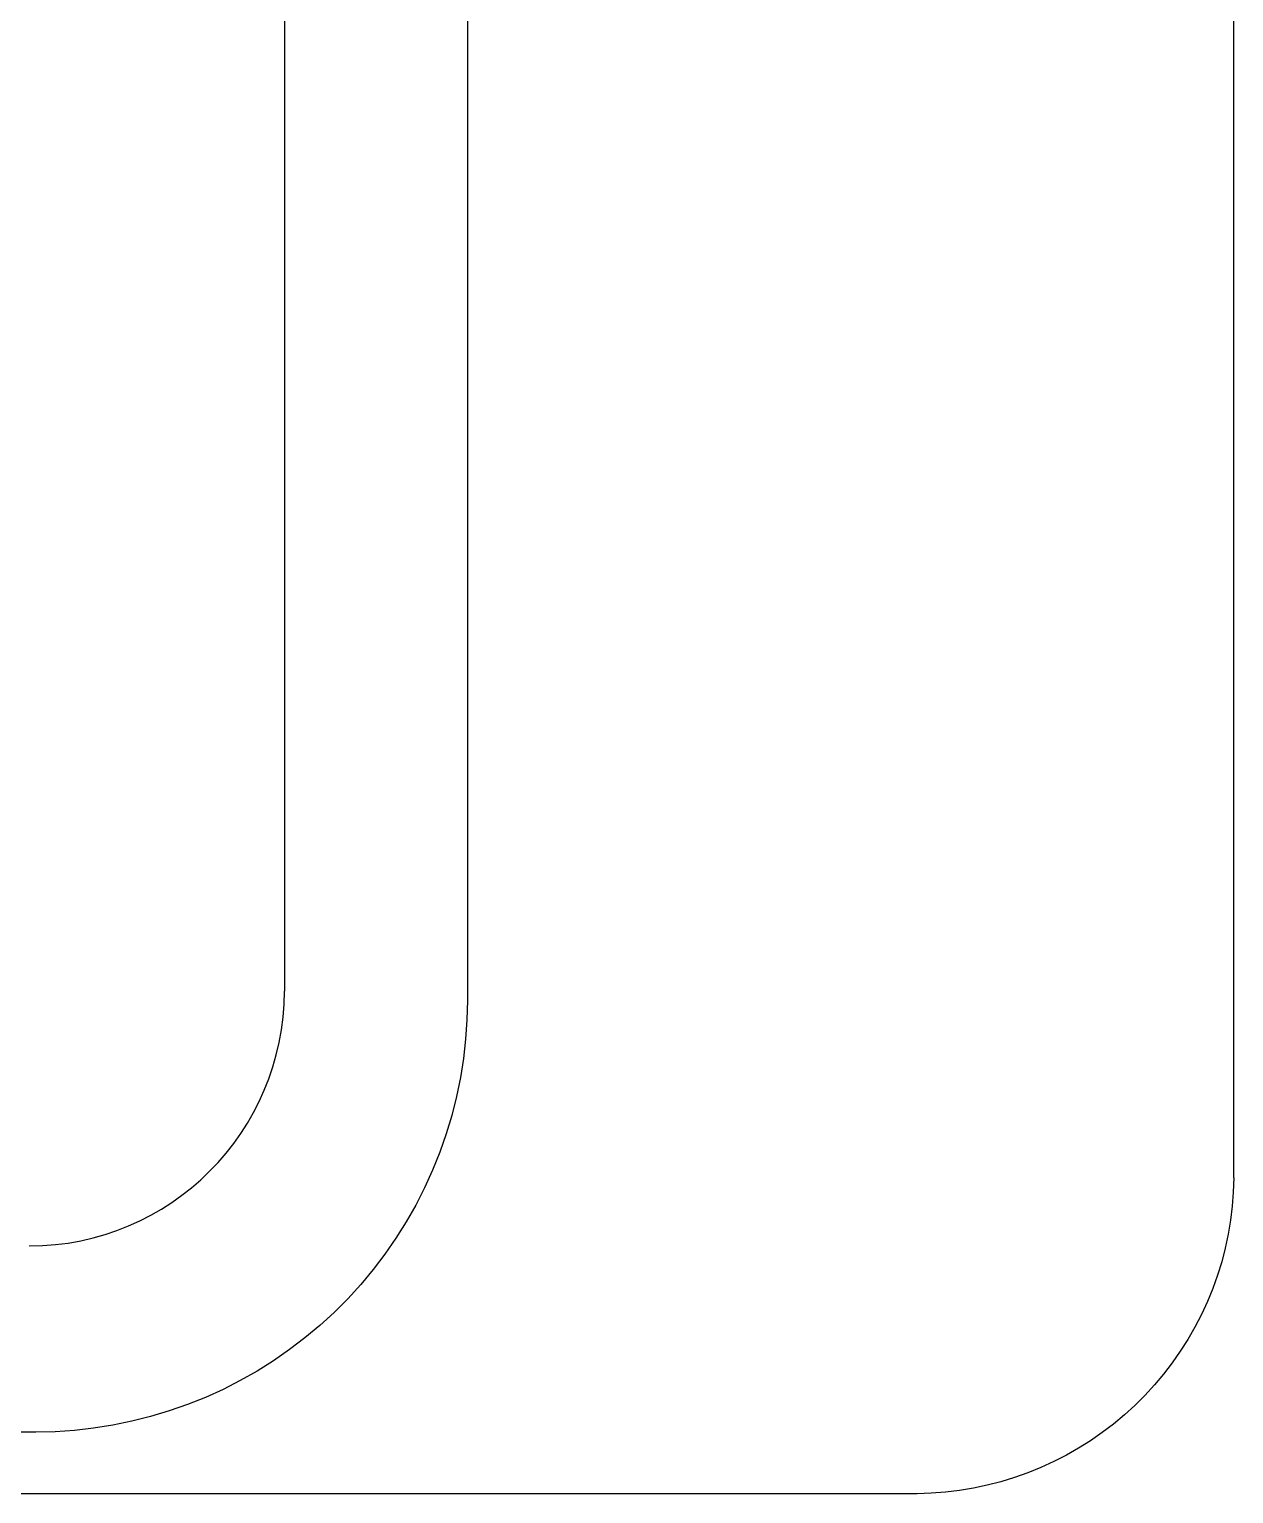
# Model space of a CAD drawing. Extents: x 0 to 226, y 0 to 690.
# Drawn here: x 186.1 to 204.98, y 521.3 to 544.28 of the extents above; entities that cross this region are included whole.
import ezdxf

# ---------------------------------------------------------------- set-up
doc = ezdxf.new("R2010")
doc.units = 0
doc.layers.add('-15N-THT. THIẾT BỊ ĐÓNG MỞ', color=40, linetype='CONTINUOUS')

# ---------------------------------------------------------------- blocks, each defined once
blk = doc.blocks.new('06 - N - SC VSD ATV630D30~D45N4')
at = {"layer": '-15N-THT. THIẾT BỊ ĐÓNG MỞ'}
for p, q in [((91.98, 181.608), (91.98, 301.591)), ((77.09, 296.641), (77.09, 184.541)), ((79.961, 296.791), (79.961, 184.391)), ((77.09, 184.541), (77.09, 184.541)), ((79.961, 184.391), (79.954, 184.087)), ((79.961, 184.391), (79.961, 184.391)), ((79.954, 184.087), (79.933, 183.784)), ((79.933, 183.784), (79.899, 183.482)), ((79.899, 183.482), (79.852, 183.182)), ((79.852, 183.182), (79.791, 182.884)), ((79.791, 182.884), (79.717, 182.59)), ((79.717, 182.59), (79.629, 182.299)), ((79.629, 182.299), (79.529, 182.012)), ((79.529, 182.012), (79.416, 181.73)), ((79.416, 181.73), (79.29, 181.453)), ((91.98, 181.609), (91.973, 181.387)), ((91.98, 181.608), (91.98, 181.608)), ((79.29, 181.453), (79.152, 181.183)), ((91.973, 181.387), (91.956, 181.165)), ((79.152, 181.183), (79.002, 180.918)), ((91.956, 181.165), (91.929, 180.945)), ((79.002, 180.918), (78.841, 180.661)), ((91.929, 180.945), (91.893, 180.726)), ((78.841, 180.661), (78.667, 180.411)), ((91.893, 180.726), (91.846, 180.509)), ((78.667, 180.411), (78.483, 180.17)), ((91.846, 180.509), (91.791, 180.294)), ((78.483, 180.17), (78.289, 179.937)), ((91.791, 180.294), (91.725, 180.082)), ((78.289, 179.937), (78.084, 179.712)), ((91.725, 180.082), (91.651, 179.873)), ((78.084, 179.712), (77.869, 179.497)), ((91.651, 179.873), (91.567, 179.668)), ((77.869, 179.497), (77.645, 179.292)), ((91.474, 179.466), (91.372, 179.269)), ((91.567, 179.668), (91.474, 179.466)), ((77.645, 179.292), (77.411, 179.098)), ((91.372, 179.269), (91.261, 179.076)), ((77.411, 179.098), (77.17, 178.914)), ((91.261, 179.076), (91.142, 178.888)), ((77.17, 178.914), (76.92, 178.741)), ((91.142, 178.888), (91.015, 178.706)), ((76.663, 178.579), (76.398, 178.429)), ((76.92, 178.741), (76.663, 178.579)), ((90.88, 178.53), (90.737, 178.36)), ((91.015, 178.706), (90.88, 178.53)), ((76.398, 178.429), (76.128, 178.291)), ((90.737, 178.36), (90.587, 178.196)), ((75.851, 178.165), (75.569, 178.052)), ((76.128, 178.291), (75.851, 178.165)), ((90.587, 178.196), (90.429, 178.039)), ((74.991, 177.864), (74.697, 177.79)), ((75.282, 177.952), (74.991, 177.864)), ((75.569, 178.052), (75.282, 177.952)), ((90.265, 177.89), (90.095, 177.747)), ((90.429, 178.039), (90.265, 177.89)), ((73.19, 177.62), (6.8, 177.62)), ((73.494, 177.627), (73.19, 177.62)), ((73.19, 177.62), (73.19, 177.62)), ((73.797, 177.648), (73.494, 177.627)), ((74.099, 177.682), (73.797, 177.648)), ((74.399, 177.729), (74.099, 177.682)), ((74.697, 177.79), (74.399, 177.729)), ((89.918, 177.613), (89.736, 177.486)), ((90.095, 177.747), (89.918, 177.613)), ((89.736, 177.486), (89.548, 177.368)), ((89.158, 177.157), (88.956, 177.064)), ((89.355, 177.258), (89.158, 177.157)), ((89.548, 177.368), (89.355, 177.258)), ((88.75, 176.981), (88.541, 176.907)), ((88.956, 177.064), (88.75, 176.981)), ((87.678, 176.704), (87.457, 176.678)), ((87.897, 176.74), (87.678, 176.704)), ((88.114, 176.786), (87.897, 176.74)), ((88.329, 176.842), (88.114, 176.786)), ((88.541, 176.907), (88.329, 176.842)), ((87.014, 176.654), (-7.024, 176.654)), ((87.236, 176.661), (87.014, 176.654)), ((87.014, 176.654), (87.014, 176.654)), ((87.457, 176.678), (87.236, 176.661))]:
    blk.add_line(p, q, dxfattribs=at)
blk.add_arc((73.09, 184.541), 4, 270, 0, dxfattribs=at)

msp = doc.modelspace()

# ---------------------------------------------------------------- block references
msp.add_blockref('06 - N - SC VSD ATV630D30~D45N4', (113.005, 344.65))

doc.saveas('drawing.dxf')
